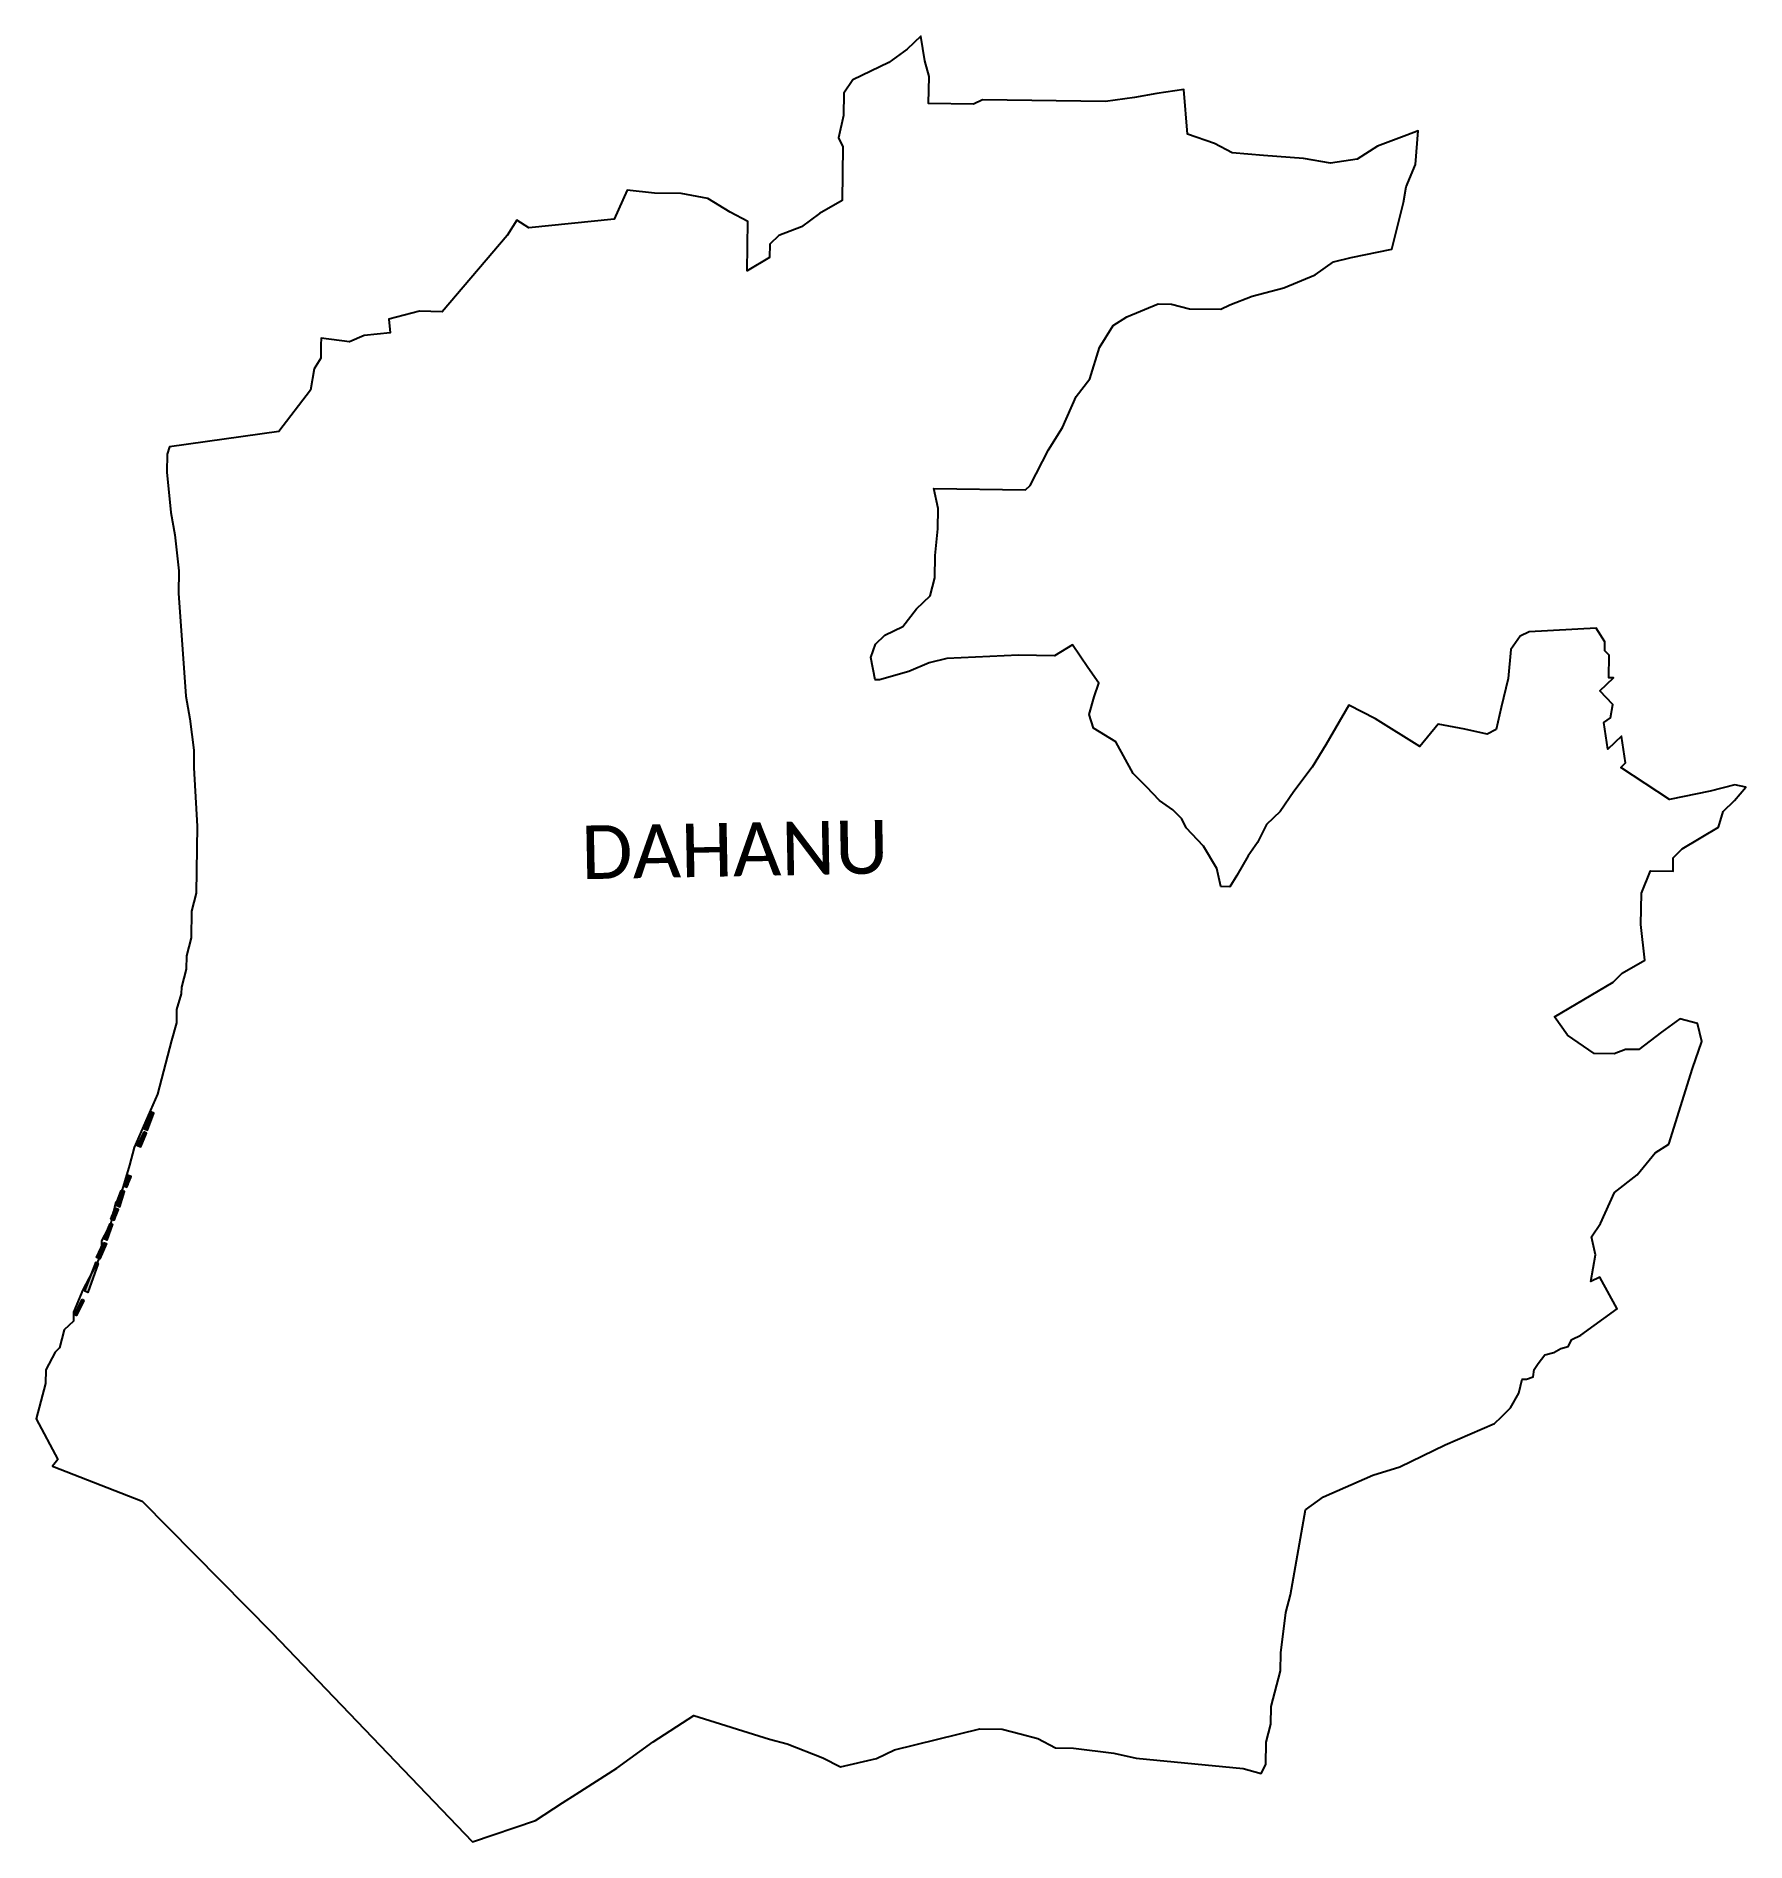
# Model space of a CAD drawing. Header units: metres. Extents: x 261051 to 267165, y 2208696 to 2215152.
import ezdxf

# ---------------------------------------------------------------- set-up
doc = ezdxf.new("R2010")
doc.units = ezdxf.units.M
doc.header["$MEASUREMENT"] = 0
for name, color, linetype in [('BREAKWATER', 6, 'Continuous'), ('village', 3, 'Continuous'), ('VILLAGE NAME', 250, 'Continuous')]:
    doc.layers.add(name, color=color, linetype=linetype)
doc.styles.get("Standard").update_dxf_attribs({"font": 'arial.ttf'})
pattern_1 = [(60, (0, 0), (-3.0479999988, -7e-10), [2.794, -0.254]), (180, (0, 0), (1.524, -2.6396454294), [2.794, -0.254]), (300, (0, 0), (3.0479999988, -7e-10), [2.794, -0.254]), (60, (0.254, 0), (-3.0479999988, -7e-10), [0.508, -2.54]), (300, (0.254, 0), (3.0479999988, -7e-10), [0.508, -2.54]), (60, (-0.127, 0.22), (-3.0479999988, -7e-10), [0.508, -2.54]), (180, (-0.127, 0.22), (1.524, -2.6396454294), [0.508, -2.54]), (300, (-0.127, -0.22), (3.0479999988, -7e-10), [0.508, -2.54]), (180, (-0.127, -0.22), (1.524, -2.6396454294), [0.508, -2.54]), (60, (-1.016, 0), (-3.0479999988, -7e-10), [0.508, -2.54]), (300, (-1.016, 0), (3.0479999988, -7e-10), [0.508, -2.54]), (60, (0.508, -0.88), (-3.0479999988, -7e-10), [0.508, -2.54]), (180, (0.508, -0.88), (1.524, -2.6396454294), [0.508, -2.54]), (300, (0.508, 0.88), (3.0479999988, -7e-10), [0.508, -2.54]), (180, (0.508, 0.88), (1.524, -2.6396454294), [0.508, -2.54]), (0, (0.508, 0.44), (-1.524, 2.6396454294), [1.778, -1.27]), (0, (0.508, -0.44), (-1.524, 2.6396454294), [1.778, -1.27]), (120, (0.127, 0.66), (-3.0479999988, 7e-10), [1.778, -1.27]), (120, (-0.635, 0.22), (-3.0479999988, 7e-10), [1.778, -1.27]), (240, (-0.635, -0.22), (1.5239999988, -2.63964543), [1.778, -1.27]), (240, (0.127, -0.66), (1.5239999988, -2.63964543), [1.778, -1.27])]

msp = doc.modelspace()

# ---------------------------------------------------------------- hatches: boundary and pattern name
at = {"layer": 'BREAKWATER'}
h = msp.add_hatch(dxfattribs=at)
h.set_pattern_fill('ESCHER', color=256, scale=0.1)
h.set_pattern_definition(pattern_1)
h.paths.add_polyline_path([(261436.9, 2211245.5), (261449, 2211240.6), (261471.4, 2211300.8), (261461.2, 2211305.8)])
h = msp.add_hatch(dxfattribs=at)
h.set_pattern_fill('ESCHER', color=256, scale=0.1)
h.set_pattern_definition(pattern_1)
h.paths.add_polyline_path([(261436.4, 2211234.6), (261412.6, 2211186.3), (261424.7, 2211181.4), (261446.1, 2211230.4)])
h = msp.add_hatch(dxfattribs=at)
h.set_pattern_fill('ESCHER', color=256, scale=0.1)
h.set_pattern_definition(pattern_1)
h.paths.add_polyline_path([(261390.4, 2211075), (261378.1, 2211079.6), (261363.2, 2211041.6), (261375.3, 2211036.7)])
h = msp.add_hatch(dxfattribs=at)
h.set_pattern_fill('ESCHER', color=256, scale=0.1)
h.set_pattern_definition(pattern_1)
h.paths.add_polyline_path([(261334.3, 2210973.6), (261350.6, 2210967.1), (261367, 2211021.6), (261353.6, 2211025.3)])
h = msp.add_hatch(dxfattribs=at)
h.set_pattern_fill('ESCHER', color=256, scale=0.1)
h.set_pattern_definition(pattern_1)
h.paths.add_polyline_path([(261345.1, 2210957.4), (261332.8, 2210962), (261317.9, 2210924), (261330, 2210919.1)])
h = msp.add_hatch(dxfattribs=at)
h.set_pattern_fill('ESCHER', color=256, scale=0.1)
h.set_pattern_definition(pattern_1)
h.paths.add_polyline_path([(261324.2, 2210904.2), (261315.1, 2210907.4), (261293.5, 2210851.6), (261303.3, 2210847.6)])
h = msp.add_hatch(dxfattribs=at)
h.set_pattern_fill('ESCHER', color=256, scale=0.1)
h.set_pattern_definition(pattern_1)
h.paths.add_polyline_path([(261302.5, 2210835.5), (261291.2, 2210839.1), (261266.7, 2210785.7), (261278.8, 2210780.8)])
h = msp.add_hatch(dxfattribs=at)
h.set_pattern_fill('ESCHER', color=256, scale=0.1)
h.set_pattern_definition(pattern_1)
h.paths.add_polyline_path([(261265.1, 2210769.5), (261272.5, 2210764.5), (261236.1, 2210660.6), (261225.3, 2210665)])
h = msp.add_hatch(dxfattribs=at)
h.set_pattern_fill('ESCHER', color=256, scale=0.1)
h.set_pattern_definition(pattern_1)
h.paths.add_polyline_path([(261215.9, 2210636.4), (261221.4, 2210632.2), (261195.8, 2210577.9), (261189.1, 2210581.6)])

# ---------------------------------------------------------------- linework, layer by layer
at = {"layer": 'BREAKWATER', "flags": 128}
for points in [[(261461.2, 2211305.8), (261436.9, 2211245.5), (261449, 2211240.6), (261471.4, 2211300.8)], [(261436.4, 2211234.6), (261412.6, 2211186.3), (261424.7, 2211181.4), (261446.1, 2211230.4)], [(261378.1, 2211079.6), (261363.2, 2211041.6), (261375.3, 2211036.7), (261390.4, 2211075)], [(261353.6, 2211025.3), (261334.3, 2210973.6), (261350.6, 2210967.1), (261367, 2211021.6)], [(261332.8, 2210962), (261317.9, 2210924), (261330, 2210919.1), (261345.1, 2210957.4)], [(261315.1, 2210907.4), (261324.2, 2210904.2), (261303.3, 2210847.6), (261293.5, 2210851.6)], [(261291.2, 2210839.1), (261302.5, 2210835.5), (261278.8, 2210780.8), (261266.7, 2210785.7)], [(261265.1, 2210769.5), (261272.5, 2210764.5), (261236.1, 2210660.6), (261225.3, 2210665)], [(261215.9, 2210636.4), (261221.4, 2210632.2), (261195.8, 2210577.9), (261189.1, 2210581.6)]]:
    msp.add_lwpolyline(points, close=True, dxfattribs=at)
at = {"layer": 'village', "color": 3, "true_color": 0x00ff00}
msp.add_lwpolyline([(264671.4, 2213672.6), (264720.6, 2213751.9), (264770.3, 2213863.1), (264819.3, 2213926.4), (264852.9, 2214037.9), (264902.1, 2214117.1), (264950.6, 2214148.3), (265063.3, 2214194.6), (265111.3, 2214193.9), (265175.1, 2214176.9), (265287, 2214175.2), (265319.2, 2214190.7), (265399.7, 2214221.5), (265512.1, 2214251.8), (265624.9, 2214298), (265689.6, 2214345), (265753.8, 2214360), (265898.2, 2214389.9), (265940.8, 2214557.2), (265949.6, 2214613), (265982.9, 2214692.5), (265992.7, 2214812.4), (265952.4, 2214797), (265847.9, 2214758.6), (265775.2, 2214711.7), (265679, 2214697.2), (265583.2, 2214714.6), (265439.4, 2214724.8), (265327.6, 2214734.6), (265264, 2214767.5), (265168.6, 2214801), (265155, 2214961.2), (265058.8, 2214946.6), (264978.6, 2214931.8), (264874.4, 2214917.5), (264434.5, 2214924.2), (264402.3, 2214908.6), (264242.3, 2214911.1), (264243.8, 2215007.1), (264228.7, 2215063.3), (264214, 2215151.5), (264165.3, 2215104.3), (264100.6, 2215057.3), (264036.1, 2215026.2), (263971.6, 2214995.2), (263938.9, 2214947.7), (263937.7, 2214867.7), (263920.5, 2214788), (263936, 2214755.8), (263933, 2214563.8), (263852.3, 2214517.1), (263787.6, 2214470.1), (263707.2, 2214439.3), (263674.7, 2214407.8), (263673.9, 2214359.8), (263593.2, 2214313), (263595.9, 2214489), (263532.4, 2214522), (263453.2, 2214571.2), (263357.5, 2214588.6), (263261.5, 2214590.1), (263164.3, 2214600.6), (263117.6, 2214496.8), (262812.9, 2214466.3), (262769.3, 2214493.5), (262735, 2214438.7), (262503.3, 2214165.9), (262422.2, 2214167.7), (262311.7, 2214140.2), (262316.9, 2214091.4), (262224.4, 2214081.7), (262171.1, 2214058.3), (262069.6, 2214071.8), (262069.3, 2214048.4), (262068.6, 2214000.4), (262044.7, 2213962.3), (262032.1, 2213886.3), (261918.4, 2213738.6), (261527.7, 2213682.8), (261519.4, 2213656.8), (261518.4, 2213592.8), (261532.2, 2213448.6), (261547, 2213368.4), (261561, 2213240.2), (261559.8, 2213160.2), (261586.2, 2212791.8), (261600.9, 2212711.6), (261615.2, 2212599.4), (261614.3, 2212535.4), (261627.1, 2212327.2), (261623.4, 2212087.3), (261606.5, 2212023.5), (261605, 2211927.6), (261588, 2211863.8), (261587.3, 2211815.8), (261570.3, 2211752.1), (261569.9, 2211728.1), (261553.1, 2211672.4), (261552.4, 2211624.4), (261535.4, 2211560.7), (261484.5, 2211369.5), (261401.5, 2211178.8), (261384.6, 2211115), (261350.9, 2211003.6), (261334.5, 2210979.8), (261317.5, 2210908), (261284.5, 2210844.6), (261283.7, 2210796.6), (261250.8, 2210733.1), (261217.8, 2210669.6), (261184.6, 2210590.1), (261184.1, 2210558.1), (261151.6, 2210526.6), (261134.7, 2210462.9), (261118.4, 2210447.1), (261085.4, 2210383.6), (261084.7, 2210335.6), (261050.8, 2210208.2), (261128.6, 2210063), (261109.5, 2210039.6), (261430.2, 2209914.4), (261430.2, 2209914.4), (261895, 2209443.3), (262611.6, 2208696.4), (262836.7, 2208773), (262933.6, 2208835.5), (262982.1, 2208866.8), (263127.6, 2208960.5), (263257, 2209054.5), (263402.4, 2209148.4), (263673.1, 2209064.2), (263736.8, 2209047.2), (263864, 2208997.3), (263927.6, 2208964.4), (264056, 2208994.4), (264120.5, 2209025.4), (264425.6, 2209100.7), (264505.6, 2209099.5), (264569.3, 2209082.5), (264633, 2209065.5), (264696.5, 2209032.6), (264760.5, 2209031.6), (264904.2, 2209013.4), (264984, 2208996.2), (265367.4, 2208958.3), (265431.1, 2208941.4), (265447.6, 2208973.1), (265448.8, 2209053.1), (265465.8, 2209116.9), (265466.7, 2209180.8), (265500.7, 2209308.3), (265501.7, 2209372.2), (265519.8, 2209516), (265536.8, 2209579.7), (265589.5, 2209882.9), (265654.2, 2209929.9), (265831.3, 2210007.2), (265927.8, 2210037.7), (266089, 2210115.3), (266266.1, 2210192.6), (266290.5, 2210216.2), (266322.9, 2210247.6), (266352.5, 2210300.6), (266364.5, 2210351), (266380.5, 2210350.8), (266404.6, 2210358.4), (266407.1, 2210384.5), (266421.4, 2210406.1), (266445.9, 2210437.8), (266478, 2210445.3), (266502.5, 2210460.5), (266529.7, 2210466.8), (266542.7, 2210492.3), (266574.9, 2210507.8), (266704.3, 2210601.8), (266642, 2210714.8), (266609.8, 2210699.2), (266627.3, 2210795), (266612.3, 2210859.2), (266645, 2210906.7), (266694.7, 2211017.9), (266775.6, 2211080.7), (266840.9, 2211159.7), (266889.3, 2211191), (266973.5, 2211461.6), (267006.9, 2211557.1), (266991.9, 2211621.4), (266928.2, 2211638.3), (266863.4, 2211591.3), (266782.5, 2211528.6), (266734.5, 2211529.3), (266694.3, 2211513.9), (266622.3, 2211515), (266527.3, 2211580.5), (266480.3, 2211645.2), (266690.2, 2211769.9), (266722.7, 2211801.5), (266803.4, 2211848.2), (266789.3, 2211976.4), (266791, 2212088.4), (266824.2, 2212167.9), (266904.2, 2212166.6), (266905, 2212214.6), (266937.4, 2212246.1), (267066.6, 2212324.2), (267083.4, 2212379.9), (267124, 2212419.3), (267164.8, 2212466.6), (267124.9, 2212475.3), (267036.6, 2212452.6), (266892.1, 2212422.8), (266717.9, 2212537.5), (266734.1, 2212553.2), (266719.6, 2212649.4), (266670.9, 2212602.2), (266656.4, 2212698.4), (266680.6, 2212714), (266689.3, 2212761.9), (266642.1, 2212810.6), (266690.8, 2212857.9), (266674.8, 2212858.1), (266676, 2212938.1), (266660.3, 2212954.3), (266660.8, 2212986.3), (266629.5, 2213034.8), (266389.3, 2213022.5), (266357.1, 2213006.9), (266324.4, 2212959.4), (266314.8, 2212855.6), (266289.2, 2212752), (266272, 2212672.3), (266239.7, 2212656.7), (266160, 2212674), (266064.3, 2212691.4), (265999.1, 2212612.4), (265840.6, 2212710.8), (265745.4, 2212760.3), (265663.2, 2212617.6), (265614, 2212538.3), (265548.7, 2212451.3), (265499.6, 2212380.1), (265450.9, 2212332.9), (265417.9, 2212269.3), (265385.2, 2212221.8), (265344.1, 2212150.5), (265319.5, 2212110.8), (265287.5, 2212111.3), (265272.5, 2212175.6), (265225.7, 2212256.3), (265162.7, 2212321.2), (265147.2, 2212353.5), (265115.7, 2212386), (265068.2, 2212418.6), (265021, 2212467.4), (264973.7, 2212516.1), (264911.4, 2212629), (264832.2, 2212678.2), (264816.9, 2212726.5), (264833.9, 2212790.2), (264850.6, 2212838), (264811.5, 2212894.6), (264756.7, 2212975.4), (264692.1, 2212936.4), (264564.2, 2212938.3), (264308, 2212926.2), (264243.8, 2212911.2), (264171.3, 2212880.3), (264066.9, 2212849.9), (264050.9, 2212850.2), (264036.1, 2212930.4), (264052.8, 2212978.1), (264085.3, 2213009.7), (264149.8, 2213040.6), (264198.8, 2213103.9), (264247.5, 2213151.1), (264264.4, 2213214.9), (264265.6, 2213294.8), (264275.1, 2213390.7), (264276.2, 2213462.7), (264261.3, 2213534.9), (264589.2, 2213529.9), (264605.5, 2213545.6)], close=True, dxfattribs=at)

# ---------------------------------------------------------------- texts
at = {"layer": 'VILLAGE NAME', "insert": (262998.1, 2212329), "char_height": 191.456, "attachment_point": 1, "rotation": 1.10283}
msp.add_mtext_dynamic_manual_height_columns('{\\fCalibri|b0|i0|c0|p34;DAHANU}', width=161.46, gutter_width=957.3, heights=[0], dxfattribs=at)
msp.add_mtext_dynamic_manual_height_columns('{\\fCalibri|b0|i0|c0|p34;DAHANU}', width=161.46, gutter_width=957.3, heights=[0], dxfattribs=at)

doc.saveas('drawing.dxf')
